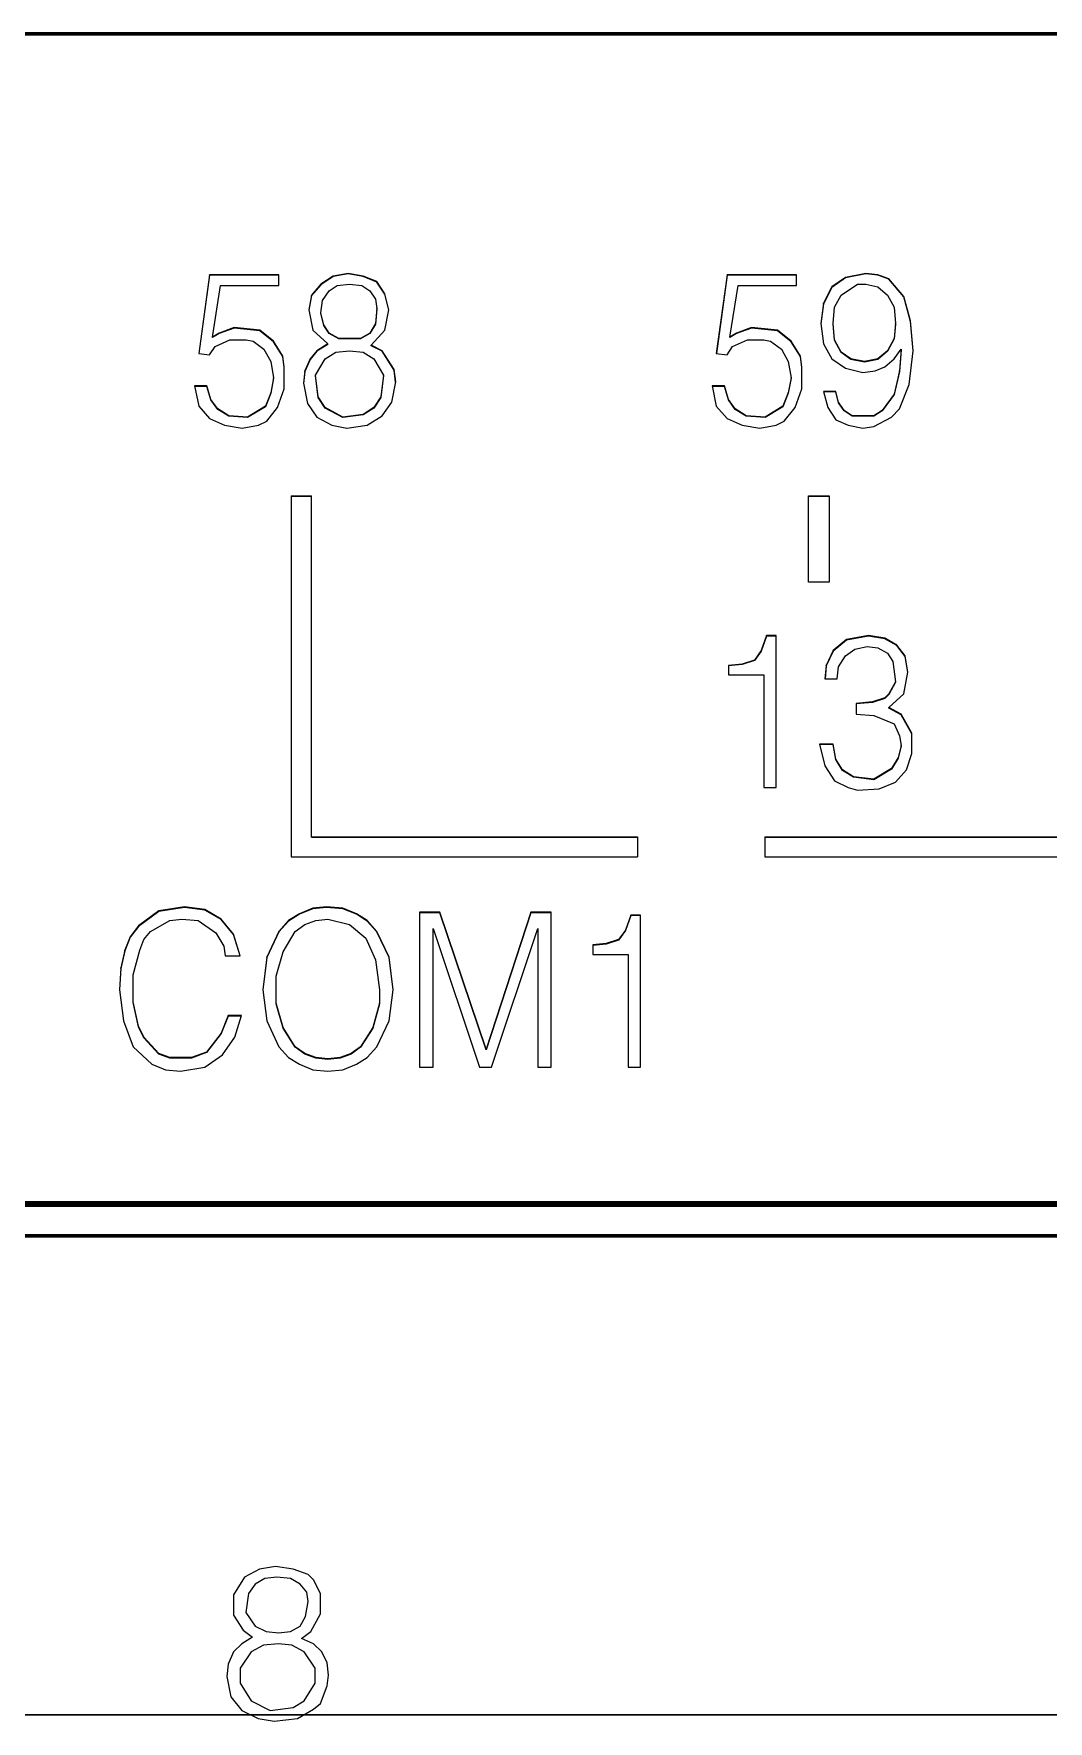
# Model space of a CAD drawing. Header units: millimetres. Extents: x 0 to 53000, y -591 to 24400.
# Drawn here: x 24717.61 to 24727.57, y 2759.94 to 2776.5 of the extents above; entities that cross this region are included whole.
import ezdxf
from ezdxf.enums import TextEntityAlignment as Align

# ---------------------------------------------------------------- set-up
doc = ezdxf.new("R2010")
doc.units = ezdxf.units.MM
doc.linetypes.add('K5LT_BASIC', pattern=[0])
doc.linetypes.add('K5LT_THIN', pattern=[0])
doc.layers.add('Основная', color=7, linetype='Continuous', lineweight=30)
doc.styles.add('текст', font='isocpeui.ttf')

# ---------------------------------------------------------------- blocks, each defined once
blk = doc.blocks.new('Программируемое реле ПР102')
at = {"layer": 'Основная', "linetype": 'K5LT_BASIC', "lineweight": 60}
for p, q in [((116.75, 34), (0.25, 34)), ((113.72, 22.525), (3.28, 22.525)), ((2.8, 22.503), (114.2, 22.503)), ((114.2, 22.2), (2.8, 22.2))]:
    blk.add_line(p, q, dxfattribs=at)
at = {"layer": 'Основная', "linetype": 'K5LT_THIN', "lineweight": 18}
for p, q in [((92.22, 31.635), (92.113, 30.863)), ((92.22, 31.63), (92.22, 31.635)), ((92.9, 31.635), (92.22, 31.635)), ((92.9, 31.528), (92.9, 31.635)), ((93.58, 31.648), (93.433, 31.622)), ((93.58, 31.643), (93.433, 31.616)), ((93.58, 31.643), (93.58, 31.648)), ((93.727, 31.622), (93.58, 31.648)), ((93.727, 31.616), (93.58, 31.643)), ((97.3, 31.635), (97.193, 30.863)), ((97.98, 31.635), (97.3, 31.635)), ((97.3, 31.63), (97.3, 31.635)), ((97.98, 31.528), (97.98, 31.635)), ((98.66, 31.648), (98.46, 31.608)), ((98.66, 31.643), (98.46, 31.603)), ((98.78, 31.635), (98.66, 31.648)), ((98.66, 31.643), (98.66, 31.648)), ((98.78, 31.63), (98.66, 31.643)), ((98.78, 31.63), (98.78, 31.635)), ((98.887, 31.595), (98.78, 31.635)), ((92.22, 31.63), (92.114, 30.863)), ((92.9, 31.63), (92.22, 31.63)), ((92.247, 31.022), (92.327, 31.528)), ((92.327, 31.528), (92.9, 31.528)), ((93.313, 31.542), (93.22, 31.435)), ((93.313, 31.536), (93.22, 31.43)), ((93.433, 31.622), (93.313, 31.542)), ((93.433, 31.616), (93.313, 31.536)), ((93.313, 31.536), (93.313, 31.542)), ((93.327, 31.382), (93.393, 31.475)), ((93.393, 31.475), (93.473, 31.528)), ((93.433, 31.616), (93.433, 31.622)), ((93.473, 31.528), (93.593, 31.542)), ((93.593, 31.542), (93.713, 31.528)), ((93.713, 31.528), (93.793, 31.475)), ((93.727, 31.616), (93.727, 31.622)), ((93.86, 31.568), (93.727, 31.622)), ((93.86, 31.563), (93.727, 31.616)), ((93.793, 31.475), (93.847, 31.395)), ((93.86, 31.563), (93.86, 31.568)), ((93.94, 31.448), (93.86, 31.568)), ((93.94, 31.443), (93.86, 31.563)), ((97.3, 31.63), (97.194, 30.863)), ((97.98, 31.63), (97.3, 31.63)), ((97.327, 31.022), (97.407, 31.528)), ((97.407, 31.528), (97.98, 31.528)), ((98.327, 31.515), (98.247, 31.355)), ((98.327, 31.51), (98.247, 31.35)), ((98.46, 31.608), (98.327, 31.515)), ((98.46, 31.603), (98.327, 31.51)), ((98.327, 31.51), (98.327, 31.515)), ((98.42, 31.435), (98.58, 31.542)), ((98.46, 31.603), (98.46, 31.608)), ((98.58, 31.542), (98.66, 31.542)), ((98.66, 31.542), (98.78, 31.515)), ((98.887, 31.59), (98.78, 31.63)), ((98.78, 31.515), (98.873, 31.435)), ((99.033, 31.422), (98.887, 31.595)), ((98.887, 31.59), (98.887, 31.595)), ((99.033, 31.417), (98.887, 31.59)), ((93.22, 31.435), (93.193, 31.289)), ((93.22, 31.43), (93.194, 31.286)), ((93.22, 31.43), (93.22, 31.435)), ((93.313, 31.262), (93.327, 31.382)), ((93.847, 31.395), (93.86, 31.302)), ((93.94, 31.443), (93.94, 31.448)), ((93.98, 31.289), (93.94, 31.448)), ((93.979, 31.286), (93.94, 31.443)), ((98.247, 31.355), (98.22, 31.156)), ((98.247, 31.35), (98.22, 31.153)), ((98.247, 31.35), (98.247, 31.355)), ((98.34, 31.156), (98.353, 31.315)), ((98.353, 31.315), (98.42, 31.435)), ((98.873, 31.435), (98.94, 31.315)), ((98.94, 31.315), (98.953, 31.156)), ((99.1, 31.182), (99.033, 31.422)), ((99.033, 31.417), (99.033, 31.422)), ((99.1, 31.177), (99.033, 31.417)), ((93.193, 31.289), (93.233, 31.089)), ((93.34, 31.142), (93.313, 31.262)), ((93.313, 31.257), (93.313, 31.262)), ((93.34, 31.137), (93.313, 31.257)), ((93.393, 31.062), (93.34, 31.142)), ((93.34, 31.137), (93.34, 31.142)), ((93.847, 31.156), (93.793, 31.062)), ((93.847, 31.15), (93.793, 31.057)), ((93.86, 31.302), (93.847, 31.156)), ((93.86, 31.297), (93.847, 31.15)), ((93.847, 31.15), (93.847, 31.156)), ((93.86, 31.297), (93.86, 31.302)), ((93.94, 31.089), (93.98, 31.289)), ((98.22, 31.156), (98.247, 30.956)), ((98.34, 31.15), (98.34, 31.156)), ((98.353, 30.996), (98.34, 31.156)), ((98.353, 30.991), (98.34, 31.15)), ((98.953, 31.156), (98.94, 31.009)), ((98.953, 31.15), (98.94, 31.004)), ((98.953, 31.15), (98.953, 31.156)), ((99.127, 30.889), (99.1, 31.182)), ((99.1, 31.177), (99.1, 31.182)), ((99.126, 30.887), (99.1, 31.177)), ((92.313, 31.062), (92.247, 31.022)), ((92.313, 31.057), (92.247, 31.017)), ((92.247, 31.017), (92.247, 31.022)), ((92.273, 30.929), (92.42, 30.996)), ((92.46, 31.116), (92.313, 31.062)), ((92.46, 31.11), (92.313, 31.057)), ((92.313, 31.057), (92.313, 31.062)), ((92.42, 30.996), (92.58, 30.996)), ((92.46, 31.11), (92.46, 31.116)), ((92.713, 31.089), (92.46, 31.116)), ((92.713, 31.084), (92.46, 31.11)), ((92.58, 30.996), (92.647, 30.982)), ((92.647, 30.982), (92.753, 30.903)), ((92.713, 31.084), (92.713, 31.089)), ((92.847, 30.982), (92.713, 31.089)), ((92.847, 30.977), (92.713, 31.084)), ((92.94, 30.836), (92.847, 30.982)), ((92.847, 30.977), (92.847, 30.982)), ((92.94, 30.831), (92.847, 30.977)), ((93.233, 31.089), (93.38, 30.956)), ((93.393, 31.057), (93.34, 31.137)), ((93.487, 31.009), (93.393, 31.062)), ((93.393, 31.057), (93.393, 31.062)), ((93.487, 31.004), (93.393, 31.057)), ((93.487, 31.004), (93.487, 31.009)), ((93.7, 31.009), (93.487, 31.009)), ((93.7, 31.004), (93.487, 31.004)), ((93.793, 31.062), (93.7, 31.009)), ((93.793, 31.057), (93.7, 31.004)), ((93.7, 31.004), (93.7, 31.009)), ((93.793, 31.057), (93.793, 31.062)), ((93.807, 30.942), (93.94, 31.089)), ((97.393, 31.062), (97.327, 31.022)), ((97.393, 31.057), (97.327, 31.017)), ((97.327, 31.017), (97.327, 31.022)), ((97.353, 30.929), (97.5, 30.996)), ((97.54, 31.116), (97.393, 31.062)), ((97.54, 31.11), (97.393, 31.057)), ((97.393, 31.057), (97.393, 31.062)), ((97.5, 30.996), (97.66, 30.996)), ((97.793, 31.089), (97.54, 31.116)), ((97.54, 31.11), (97.54, 31.116)), ((97.793, 31.084), (97.54, 31.11)), ((97.66, 30.996), (97.727, 30.982)), ((97.727, 30.982), (97.833, 30.903)), ((97.793, 31.084), (97.793, 31.089)), ((97.927, 30.982), (97.793, 31.089)), ((97.927, 30.977), (97.793, 31.084)), ((97.927, 30.977), (97.927, 30.982)), ((98.02, 30.836), (97.927, 30.982)), ((98.02, 30.831), (97.927, 30.977)), ((98.353, 30.991), (98.353, 30.996)), ((98.42, 30.876), (98.353, 30.996)), ((98.42, 30.871), (98.353, 30.991)), ((98.94, 31.009), (98.873, 30.889)), ((98.94, 31.004), (98.873, 30.884)), ((98.94, 31.004), (98.94, 31.009)), ((92.113, 30.863), (92.22, 30.849)), ((92.22, 30.849), (92.273, 30.929)), ((92.753, 30.903), (92.82, 30.783)), ((92.953, 30.729), (92.94, 30.836)), ((92.94, 30.831), (92.94, 30.836)), ((92.953, 30.724), (92.94, 30.831)), ((93.207, 30.809), (93.153, 30.69)), ((93.273, 30.889), (93.207, 30.809)), ((93.273, 30.884), (93.207, 30.804)), ((93.207, 30.804), (93.207, 30.809)), ((93.26, 30.65), (93.353, 30.809)), ((93.38, 30.956), (93.273, 30.889)), ((93.38, 30.951), (93.273, 30.884)), ((93.273, 30.884), (93.273, 30.889)), ((93.353, 30.809), (93.46, 30.876)), ((93.38, 30.951), (93.38, 30.956)), ((93.46, 30.876), (93.593, 30.889)), ((93.593, 30.889), (93.727, 30.876)), ((93.727, 30.876), (93.833, 30.809)), ((93.807, 30.937), (93.807, 30.942)), ((93.913, 30.889), (93.807, 30.942)), ((93.913, 30.884), (93.807, 30.937)), ((93.833, 30.809), (93.927, 30.65)), ((94.033, 30.703), (93.913, 30.889)), ((93.913, 30.884), (93.913, 30.889)), ((94.033, 30.698), (93.913, 30.884)), ((97.193, 30.863), (97.3, 30.849)), ((97.3, 30.849), (97.353, 30.929)), ((97.833, 30.903), (97.9, 30.783)), ((98.033, 30.729), (98.02, 30.836)), ((98.02, 30.831), (98.02, 30.836)), ((98.033, 30.724), (98.02, 30.831)), ((98.247, 30.956), (98.327, 30.809)), ((98.327, 30.809), (98.46, 30.716)), ((98.513, 30.809), (98.42, 30.876)), ((98.42, 30.871), (98.42, 30.876)), ((98.513, 30.804), (98.42, 30.871)), ((98.647, 30.783), (98.513, 30.809)), ((98.513, 30.804), (98.513, 30.809)), ((98.78, 30.809), (98.647, 30.783)), ((98.873, 30.889), (98.78, 30.809)), ((98.873, 30.884), (98.78, 30.804)), ((98.78, 30.804), (98.78, 30.809)), ((98.847, 30.729), (98.94, 30.809)), ((98.873, 30.884), (98.873, 30.889)), ((98.94, 30.809), (99.007, 30.903)), ((99.007, 30.903), (98.993, 30.69)), ((99.007, 30.897), (98.993, 30.684)), ((99.007, 30.897), (99.007, 30.903)), ((99.087, 30.556), (99.127, 30.889)), ((92.82, 30.783), (92.847, 30.623)), ((92.953, 30.516), (92.953, 30.729)), ((93.153, 30.69), (93.14, 30.57)), ((93.153, 30.684), (93.14, 30.568)), ((93.207, 30.804), (93.153, 30.684)), ((93.153, 30.684), (93.153, 30.69)), ((93.26, 30.644), (93.26, 30.65)), ((93.287, 30.437), (93.26, 30.65)), ((93.287, 30.431), (93.26, 30.644)), ((93.927, 30.65), (93.9, 30.437)), ((93.927, 30.644), (93.9, 30.431)), ((93.927, 30.644), (93.927, 30.65)), ((94.033, 30.698), (94.033, 30.703)), ((94.047, 30.583), (94.033, 30.703)), ((94.046, 30.581), (94.033, 30.698)), ((97.9, 30.783), (97.927, 30.623)), ((98.033, 30.516), (98.033, 30.729)), ((98.46, 30.716), (98.633, 30.676)), ((98.647, 30.777), (98.513, 30.804)), ((98.633, 30.676), (98.753, 30.69)), ((98.78, 30.804), (98.647, 30.777)), ((98.647, 30.777), (98.647, 30.783)), ((98.753, 30.69), (98.847, 30.729)), ((98.993, 30.69), (98.94, 30.463)), ((98.993, 30.684), (98.94, 30.458)), ((98.993, 30.684), (98.993, 30.69)), ((92.193, 30.543), (92.073, 30.543)), ((92.073, 30.543), (92.113, 30.343)), ((92.193, 30.538), (92.074, 30.538)), ((92.193, 30.538), (92.193, 30.543)), ((92.233, 30.41), (92.193, 30.543)), ((92.233, 30.405), (92.193, 30.538)), ((92.82, 30.476), (92.767, 30.343)), ((92.847, 30.623), (92.82, 30.476)), ((92.847, 30.618), (92.82, 30.471)), ((92.82, 30.471), (92.82, 30.476)), ((92.847, 30.618), (92.847, 30.623)), ((92.887, 30.33), (92.953, 30.516)), ((93.14, 30.57), (93.18, 30.37)), ((94.007, 30.383), (94.047, 30.583)), ((97.273, 30.543), (97.153, 30.543)), ((97.153, 30.543), (97.193, 30.343)), ((97.273, 30.538), (97.154, 30.538)), ((97.313, 30.41), (97.273, 30.543)), ((97.273, 30.538), (97.273, 30.543)), ((97.313, 30.405), (97.273, 30.538)), ((97.9, 30.476), (97.847, 30.343)), ((97.927, 30.623), (97.9, 30.476)), ((97.927, 30.618), (97.9, 30.471)), ((97.9, 30.471), (97.9, 30.476)), ((97.927, 30.618), (97.927, 30.623)), ((97.967, 30.33), (98.033, 30.516)), ((98.367, 30.49), (98.247, 30.49)), ((98.247, 30.49), (98.287, 30.33)), ((98.367, 30.485), (98.248, 30.485)), ((98.367, 30.485), (98.367, 30.49)), ((98.393, 30.383), (98.367, 30.49)), ((98.393, 30.378), (98.367, 30.485)), ((98.993, 30.317), (99.087, 30.556)), ((92.113, 30.343), (92.22, 30.223)), ((92.233, 30.405), (92.233, 30.41)), ((92.3, 30.317), (92.233, 30.41)), ((92.3, 30.311), (92.233, 30.405)), ((92.407, 30.25), (92.3, 30.317)), ((92.3, 30.311), (92.3, 30.317)), ((92.407, 30.245), (92.3, 30.311)), ((92.767, 30.343), (92.593, 30.237)), ((92.767, 30.338), (92.593, 30.232)), ((92.82, 30.471), (92.767, 30.338)), ((92.767, 30.338), (92.767, 30.343)), ((92.78, 30.197), (92.887, 30.33)), ((93.18, 30.37), (93.273, 30.237)), ((93.287, 30.431), (93.287, 30.437)), ((93.353, 30.33), (93.287, 30.437)), ((93.353, 30.325), (93.287, 30.431)), ((93.527, 30.237), (93.353, 30.33)), ((93.353, 30.325), (93.353, 30.33)), ((93.527, 30.232), (93.353, 30.325)), ((93.833, 30.33), (93.727, 30.263)), ((93.833, 30.325), (93.727, 30.258)), ((93.9, 30.437), (93.833, 30.33)), ((93.9, 30.431), (93.833, 30.325)), ((93.833, 30.325), (93.833, 30.33)), ((93.9, 30.431), (93.9, 30.437)), ((93.913, 30.25), (94.007, 30.383)), ((97.193, 30.343), (97.3, 30.223)), ((97.313, 30.405), (97.313, 30.41)), ((97.38, 30.317), (97.313, 30.41)), ((97.38, 30.311), (97.313, 30.405)), ((97.487, 30.25), (97.38, 30.317)), ((97.38, 30.311), (97.38, 30.317)), ((97.487, 30.245), (97.38, 30.311)), ((97.847, 30.343), (97.673, 30.237)), ((97.847, 30.338), (97.673, 30.232)), ((97.9, 30.471), (97.847, 30.338)), ((97.847, 30.338), (97.847, 30.343)), ((97.86, 30.197), (97.967, 30.33)), ((98.287, 30.33), (98.367, 30.21)), ((98.393, 30.378), (98.393, 30.383)), ((98.447, 30.303), (98.393, 30.383)), ((98.447, 30.298), (98.393, 30.378)), ((98.94, 30.463), (98.82, 30.303)), ((98.94, 30.458), (98.82, 30.298)), ((98.913, 30.237), (98.993, 30.317)), ((98.94, 30.458), (98.94, 30.463)), ((92.22, 30.223), (92.367, 30.157)), ((92.367, 30.157), (92.54, 30.13)), ((92.593, 30.237), (92.407, 30.25)), ((92.407, 30.245), (92.407, 30.25)), ((92.593, 30.232), (92.407, 30.245)), ((92.54, 30.13), (92.7, 30.157)), ((92.593, 30.232), (92.593, 30.237)), ((92.7, 30.157), (92.78, 30.197)), ((93.273, 30.237), (93.42, 30.157)), ((93.42, 30.157), (93.567, 30.13)), ((93.727, 30.263), (93.527, 30.237)), ((93.727, 30.258), (93.527, 30.232)), ((93.527, 30.232), (93.527, 30.237)), ((93.567, 30.13), (93.767, 30.157)), ((93.727, 30.258), (93.727, 30.263)), ((93.767, 30.157), (93.913, 30.25)), ((97.3, 30.223), (97.447, 30.157)), ((97.447, 30.157), (97.62, 30.13)), ((97.487, 30.245), (97.487, 30.25)), ((97.673, 30.237), (97.487, 30.25)), ((97.673, 30.232), (97.487, 30.245)), ((97.62, 30.13), (97.78, 30.157)), ((97.673, 30.232), (97.673, 30.237)), ((97.78, 30.157), (97.86, 30.197)), ((98.367, 30.21), (98.487, 30.157)), ((98.527, 30.25), (98.447, 30.303)), ((98.447, 30.298), (98.447, 30.303)), ((98.527, 30.245), (98.447, 30.298)), ((98.487, 30.157), (98.633, 30.13)), ((98.74, 30.25), (98.527, 30.25)), ((98.527, 30.245), (98.527, 30.25)), ((98.74, 30.245), (98.527, 30.245)), ((98.633, 30.13), (98.74, 30.144)), ((98.82, 30.303), (98.74, 30.25)), ((98.82, 30.298), (98.74, 30.245)), ((98.74, 30.245), (98.74, 30.25)), ((98.74, 30.144), (98.913, 30.237)), ((98.82, 30.298), (98.82, 30.303)), ((93.02, 29.465), (93.02, 25.92)), ((93.02, 29.465), (93.22, 29.465)), ((93.02, 29.46), (93.22, 29.46)), ((93.22, 26.119), (93.22, 29.465)), ((98.1, 28.616), (98.1, 29.465)), ((98.1, 29.465), (98.3, 29.465)), ((98.1, 29.46), (98.3, 29.46)), ((98.3, 29.465), (98.3, 28.616)), ((98.3, 28.616), (98.1, 28.616)), ((97.687, 28.093), (97.633, 27.947)), ((97.687, 28.088), (97.633, 27.941)), ((97.687, 28.088), (97.687, 28.093)), ((97.78, 28.093), (97.687, 28.093)), ((97.78, 28.088), (97.687, 28.088)), ((97.78, 26.602), (97.78, 28.093)), ((98.473, 28.053), (98.34, 27.947)), ((98.473, 28.048), (98.34, 27.941)), ((98.687, 28.093), (98.473, 28.053)), ((98.687, 28.088), (98.473, 28.048)), ((98.473, 28.048), (98.473, 28.053)), ((98.687, 28.088), (98.687, 28.093)), ((98.847, 28.066), (98.687, 28.093)), ((98.847, 28.061), (98.687, 28.088)), ((98.967, 28), (98.847, 28.066)), ((98.847, 28.061), (98.847, 28.066)), ((98.967, 27.995), (98.847, 28.061)), ((99.047, 27.893), (98.967, 28)), ((98.967, 27.995), (98.967, 28)), ((99.047, 27.888), (98.967, 27.995)), ((97.567, 27.853), (97.447, 27.813)), ((97.567, 27.848), (97.447, 27.808)), ((97.633, 27.947), (97.567, 27.853)), ((97.633, 27.941), (97.567, 27.848)), ((97.567, 27.848), (97.567, 27.853)), ((97.633, 27.941), (97.633, 27.947)), ((98.34, 27.947), (98.273, 27.8)), ((98.34, 27.941), (98.273, 27.795)), ((98.34, 27.941), (98.34, 27.947)), ((98.393, 27.787), (98.46, 27.893)), ((98.46, 27.893), (98.553, 27.96)), ((98.553, 27.96), (98.673, 27.987)), ((98.673, 27.987), (98.78, 27.973)), ((98.78, 27.973), (98.873, 27.92)), ((98.873, 27.92), (98.927, 27.84)), ((98.927, 27.84), (98.953, 27.64)), ((99.047, 27.888), (99.047, 27.893)), ((99.073, 27.734), (99.047, 27.893)), ((99.073, 27.731), (99.047, 27.888)), ((97.447, 27.813), (97.313, 27.8)), ((97.447, 27.808), (97.313, 27.795)), ((97.313, 27.8), (97.313, 27.707)), ((97.313, 27.707), (97.66, 27.707)), ((97.447, 27.808), (97.447, 27.813)), ((97.66, 27.707), (97.66, 26.602)), ((98.273, 27.8), (98.26, 27.667)), ((98.26, 27.667), (98.38, 27.667)), ((98.273, 27.795), (98.261, 27.667)), ((98.273, 27.795), (98.273, 27.8)), ((98.38, 27.667), (98.393, 27.787)), ((99.033, 27.521), (99.073, 27.734)), ((98.887, 27.521), (98.847, 27.481)), ((98.887, 27.515), (98.847, 27.475)), ((98.953, 27.64), (98.887, 27.521)), ((98.953, 27.635), (98.887, 27.515)), ((98.887, 27.387), (99.033, 27.521)), ((98.887, 27.515), (98.887, 27.521)), ((98.953, 27.635), (98.953, 27.64)), ((98.727, 27.441), (98.567, 27.427)), ((98.727, 27.435), (98.567, 27.422)), ((98.567, 27.427), (98.567, 27.321)), ((98.847, 27.481), (98.727, 27.441)), ((98.847, 27.475), (98.727, 27.435)), ((98.727, 27.435), (98.727, 27.441)), ((98.847, 27.475), (98.847, 27.481)), ((98.887, 27.382), (98.887, 27.387)), ((99.007, 27.321), (98.887, 27.387)), ((99.007, 27.316), (98.887, 27.382)), ((98.567, 27.321), (98.74, 27.307)), ((98.74, 27.307), (98.94, 27.228)), ((98.94, 27.228), (98.993, 27.108)), ((99.007, 27.316), (99.007, 27.321)), ((99.113, 27.134), (99.007, 27.321)), ((99.113, 27.129), (99.007, 27.316)), ((98.34, 27.028), (98.207, 27.028)), ((98.207, 27.028), (98.26, 26.815)), ((98.34, 27.023), (98.208, 27.023)), ((98.34, 27.023), (98.34, 27.028)), ((98.367, 26.881), (98.34, 27.028)), ((98.367, 26.876), (98.34, 27.023)), ((99.007, 27.015), (98.98, 26.895)), ((99.007, 27.009), (98.98, 26.889)), ((98.993, 27.108), (99.007, 27.015)), ((99.007, 27.009), (99.007, 27.015)), ((99.113, 26.935), (99.113, 27.134)), ((98.367, 26.876), (98.367, 26.881)), ((98.433, 26.775), (98.367, 26.881)), ((98.433, 26.77), (98.367, 26.876)), ((98.98, 26.895), (98.913, 26.788)), ((98.98, 26.889), (98.913, 26.783)), ((98.98, 26.889), (98.98, 26.895)), ((99.06, 26.775), (99.113, 26.935)), ((98.26, 26.815), (98.353, 26.668)), ((98.353, 26.668), (98.487, 26.602)), ((98.433, 26.77), (98.433, 26.775)), ((98.54, 26.708), (98.433, 26.775)), ((98.54, 26.703), (98.433, 26.77)), ((98.74, 26.682), (98.54, 26.708)), ((98.54, 26.703), (98.54, 26.708)), ((98.74, 26.676), (98.54, 26.703)), ((98.913, 26.788), (98.74, 26.682)), ((98.913, 26.783), (98.74, 26.676)), ((98.74, 26.676), (98.74, 26.682)), ((98.913, 26.783), (98.913, 26.788)), ((98.953, 26.655), (99.06, 26.775)), ((97.66, 26.602), (97.78, 26.602)), ((98.487, 26.602), (98.58, 26.575)), ((98.58, 26.575), (98.793, 26.588)), ((98.793, 26.588), (98.953, 26.655)), ((93.22, 26.114), (93.22, 26.119)), ((93.22, 26.119), (96.42, 26.119)), ((93.22, 26.114), (96.42, 26.114)), ((96.42, 26.119), (96.42, 25.92)), ((97.67, 26.119), (97.67, 25.92)), ((97.67, 26.119), (114.59, 26.119)), ((97.67, 26.114), (114.59, 26.114)), ((93.02, 25.92), (96.42, 25.92)), ((97.67, 25.92), (114.79, 25.92)), ((91.721, 25.39), (91.521, 25.243)), ((91.721, 25.385), (91.521, 25.238)), ((91.974, 25.43), (91.721, 25.39)), ((91.974, 25.425), (91.721, 25.385)), ((91.721, 25.385), (91.721, 25.39)), ((92.174, 25.403), (91.974, 25.43)), ((91.974, 25.425), (91.974, 25.43)), ((92.174, 25.398), (91.974, 25.425)), ((92.334, 25.31), (92.174, 25.403)), ((92.174, 25.398), (92.174, 25.403)), ((92.334, 25.305), (92.174, 25.398)), ((93.101, 25.363), (92.994, 25.297)), ((93.101, 25.358), (92.994, 25.291)), ((93.234, 25.416), (93.101, 25.363)), ((93.234, 25.411), (93.101, 25.358)), ((93.101, 25.358), (93.101, 25.363)), ((93.368, 25.43), (93.234, 25.416)), ((93.368, 25.425), (93.234, 25.411)), ((93.234, 25.411), (93.234, 25.416)), ((93.528, 25.416), (93.368, 25.43)), ((93.368, 25.425), (93.368, 25.43)), ((93.528, 25.411), (93.368, 25.425)), ((93.528, 25.411), (93.528, 25.416)), ((93.661, 25.363), (93.528, 25.416)), ((93.661, 25.358), (93.528, 25.411)), ((93.661, 25.358), (93.661, 25.363)), ((93.768, 25.297), (93.661, 25.363)), ((93.768, 25.291), (93.661, 25.358)), ((94.481, 25.377), (94.281, 25.377)), ((94.281, 25.377), (94.281, 23.858)), ((94.481, 25.371), (94.281, 25.371)), ((94.481, 25.371), (94.481, 25.377)), ((94.934, 24.032), (94.481, 25.377)), ((94.934, 24.026), (94.481, 25.371)), ((95.374, 25.377), (94.934, 24.032)), ((95.374, 25.371), (94.934, 24.026)), ((95.574, 25.377), (95.374, 25.377)), ((95.374, 25.371), (95.374, 25.377)), ((95.574, 25.371), (95.374, 25.371)), ((95.574, 23.858), (95.574, 25.377)), ((96.354, 25.35), (96.301, 25.203)), ((96.354, 25.345), (96.301, 25.198)), ((96.354, 25.345), (96.354, 25.35)), ((96.448, 25.35), (96.354, 25.35)), ((96.448, 25.345), (96.354, 25.345)), ((96.448, 23.858), (96.448, 25.35)), ((91.521, 25.243), (91.441, 25.137)), ((91.521, 25.238), (91.441, 25.132)), ((91.521, 25.238), (91.521, 25.243)), ((91.574, 25.11), (91.641, 25.19)), ((91.641, 25.19), (91.828, 25.297)), ((91.828, 25.297), (91.948, 25.31)), ((91.948, 25.31), (92.108, 25.297)), ((92.108, 25.297), (92.281, 25.177)), ((92.281, 25.177), (92.361, 25.044)), ((92.454, 25.163), (92.334, 25.31)), ((92.334, 25.305), (92.334, 25.31)), ((92.454, 25.158), (92.334, 25.305)), ((92.901, 25.19), (92.781, 24.937)), ((92.901, 25.185), (92.781, 24.932)), ((92.994, 25.297), (92.901, 25.19)), ((92.994, 25.291), (92.901, 25.185)), ((92.901, 25.185), (92.901, 25.19)), ((92.941, 24.99), (93.061, 25.19)), ((92.994, 25.291), (92.994, 25.297)), ((93.061, 25.19), (93.154, 25.257)), ((93.154, 25.257), (93.261, 25.297)), ((93.261, 25.297), (93.381, 25.31)), ((93.381, 25.31), (93.594, 25.257)), ((93.594, 25.257), (93.754, 25.124)), ((93.768, 25.291), (93.768, 25.297)), ((93.861, 25.19), (93.768, 25.297)), ((93.861, 25.185), (93.768, 25.291)), ((93.981, 24.937), (93.861, 25.19)), ((93.861, 25.185), (93.861, 25.19)), ((93.981, 24.932), (93.861, 25.185)), ((94.414, 25.217), (94.868, 23.858)), ((94.414, 23.858), (94.414, 25.217)), ((94.988, 23.858), (95.441, 25.217)), ((95.441, 25.217), (95.441, 23.858)), ((96.301, 25.203), (96.234, 25.11)), ((96.301, 25.198), (96.234, 25.105)), ((96.301, 25.198), (96.301, 25.203)), ((91.441, 25.137), (91.388, 25.004)), ((91.441, 25.132), (91.388, 24.998)), ((91.441, 25.132), (91.441, 25.137)), ((91.534, 25.004), (91.574, 25.11)), ((92.361, 25.044), (92.374, 24.95)), ((92.521, 24.95), (92.454, 25.163)), ((92.454, 25.158), (92.454, 25.163)), ((92.519, 24.95), (92.454, 25.158)), ((93.754, 25.124), (93.848, 24.91)), ((96.114, 25.07), (95.981, 25.057)), ((96.114, 25.065), (95.981, 25.052)), ((95.981, 25.057), (95.981, 24.964)), ((96.234, 25.11), (96.114, 25.07)), ((96.234, 25.105), (96.114, 25.065)), ((96.114, 25.065), (96.114, 25.07)), ((96.234, 25.105), (96.234, 25.11)), ((91.388, 25.004), (91.348, 24.831)), ((91.388, 24.998), (91.348, 24.825)), ((91.388, 24.998), (91.388, 25.004)), ((91.468, 24.764), (91.534, 25.004)), ((92.374, 24.95), (92.521, 24.95)), ((92.781, 24.937), (92.741, 24.617)), ((92.781, 24.932), (92.741, 24.615)), ((92.781, 24.932), (92.781, 24.937)), ((92.874, 24.751), (92.941, 24.99)), ((93.848, 24.91), (93.888, 24.617)), ((93.981, 24.932), (93.981, 24.937)), ((94.021, 24.617), (93.981, 24.937)), ((94.021, 24.615), (93.981, 24.932)), ((95.981, 24.964), (96.328, 24.964)), ((96.328, 24.964), (96.328, 23.858)), ((91.348, 24.831), (91.334, 24.617)), ((91.348, 24.825), (91.335, 24.616)), ((91.348, 24.825), (91.348, 24.831)), ((91.468, 24.498), (91.468, 24.764)), ((92.874, 24.484), (92.874, 24.751)), ((91.334, 24.617), (91.374, 24.311)), ((92.741, 24.617), (92.781, 24.311)), ((93.888, 24.617), (93.888, 24.484)), ((93.981, 24.311), (94.021, 24.617)), ((91.521, 24.258), (91.468, 24.498)), ((91.468, 24.492), (91.468, 24.498)), ((91.521, 24.253), (91.468, 24.492)), ((92.401, 24.364), (92.334, 24.191)), ((92.401, 24.359), (92.334, 24.186)), ((92.401, 24.359), (92.401, 24.364)), ((92.534, 24.364), (92.401, 24.364)), ((92.533, 24.359), (92.401, 24.359)), ((92.468, 24.151), (92.534, 24.364)), ((92.874, 24.479), (92.874, 24.484)), ((92.941, 24.245), (92.874, 24.484)), ((92.941, 24.239), (92.874, 24.479)), ((93.888, 24.484), (93.821, 24.245)), ((93.888, 24.479), (93.821, 24.239)), ((93.888, 24.479), (93.888, 24.484)), ((91.374, 24.311), (91.468, 24.058)), ((91.521, 24.253), (91.521, 24.258)), ((91.574, 24.151), (91.521, 24.258)), ((91.574, 24.146), (91.521, 24.253)), ((92.334, 24.191), (92.188, 24.005)), ((92.334, 24.186), (92.188, 24)), ((92.334, 24.186), (92.334, 24.191)), ((92.781, 24.311), (92.901, 24.058)), ((92.941, 24.239), (92.941, 24.245)), ((93.061, 24.058), (92.941, 24.245)), ((93.061, 24.053), (92.941, 24.239)), ((93.821, 24.245), (93.701, 24.058)), ((93.821, 24.239), (93.701, 24.053)), ((93.821, 24.239), (93.821, 24.245)), ((93.861, 24.058), (93.981, 24.311)), ((91.468, 24.058), (91.654, 23.885)), ((91.574, 24.146), (91.574, 24.151)), ((91.721, 23.992), (91.574, 24.151)), ((91.721, 23.986), (91.574, 24.146)), ((92.348, 23.978), (92.468, 24.151)), ((92.901, 24.058), (92.994, 23.952)), ((93.061, 24.053), (93.061, 24.058)), ((93.154, 23.992), (93.061, 24.058)), ((93.154, 23.986), (93.061, 24.053)), ((93.701, 24.058), (93.608, 23.992)), ((93.701, 24.053), (93.608, 23.986)), ((93.701, 24.053), (93.701, 24.058)), ((93.768, 23.952), (93.861, 24.058)), ((94.934, 24.026), (94.934, 24.032)), ((91.654, 23.885), (91.788, 23.832)), ((91.828, 23.952), (91.721, 23.992)), ((91.721, 23.986), (91.721, 23.992)), ((91.828, 23.946), (91.721, 23.986)), ((91.828, 23.946), (91.828, 23.952)), ((92.041, 23.952), (91.828, 23.952)), ((92.041, 23.946), (91.828, 23.946)), ((91.934, 23.819), (92.174, 23.858)), ((92.188, 24.005), (92.041, 23.952)), ((92.188, 24), (92.041, 23.946)), ((92.041, 23.946), (92.041, 23.952)), ((92.174, 23.858), (92.348, 23.978)), ((92.188, 24), (92.188, 24.005)), ((92.994, 23.952), (93.101, 23.885)), ((93.101, 23.885), (93.234, 23.832)), ((93.154, 23.986), (93.154, 23.992)), ((93.261, 23.952), (93.154, 23.992)), ((93.261, 23.946), (93.154, 23.986)), ((93.381, 23.938), (93.261, 23.952)), ((93.261, 23.946), (93.261, 23.952)), ((93.381, 23.933), (93.261, 23.946)), ((93.501, 23.952), (93.381, 23.938)), ((93.501, 23.946), (93.381, 23.933)), ((93.381, 23.933), (93.381, 23.938)), ((93.608, 23.992), (93.501, 23.952)), ((93.608, 23.986), (93.501, 23.946)), ((93.501, 23.946), (93.501, 23.952)), ((93.528, 23.832), (93.661, 23.885)), ((93.608, 23.986), (93.608, 23.992)), ((93.661, 23.885), (93.768, 23.952)), ((94.281, 23.858), (94.414, 23.858)), ((94.868, 23.858), (94.988, 23.858)), ((95.441, 23.858), (95.574, 23.858)), ((96.328, 23.858), (96.448, 23.858)), ((91.788, 23.832), (91.934, 23.819)), ((93.234, 23.832), (93.381, 23.819)), ((93.381, 23.819), (93.528, 23.832)), ((92.708, 18.931), (92.561, 18.851)), ((92.868, 18.957), (92.708, 18.931)), ((93.041, 18.931), (92.868, 18.957)), ((93.188, 18.877), (93.041, 18.931)), ((92.561, 18.851), (92.455, 18.677)), ((92.668, 18.784), (92.601, 18.691)), ((92.761, 18.837), (92.668, 18.784)), ((92.881, 18.851), (92.761, 18.837)), ((93.015, 18.837), (92.881, 18.851)), ((93.108, 18.784), (93.015, 18.837)), ((93.175, 18.704), (93.108, 18.784)), ((93.241, 18.824), (93.188, 18.877)), ((93.308, 18.691), (93.241, 18.824)), ((92.455, 18.677), (92.455, 18.477)), ((92.601, 18.691), (92.575, 18.504)), ((93.161, 18.464), (93.188, 18.611)), ((93.188, 18.611), (93.175, 18.704)), ((93.308, 18.491), (93.308, 18.691)), ((92.455, 18.477), (92.548, 18.331)), ((92.575, 18.504), (92.668, 18.371)), ((93.108, 18.371), (93.161, 18.464)), ((93.215, 18.317), (93.308, 18.491)), ((92.641, 18.264), (92.535, 18.197)), ((92.548, 18.331), (92.641, 18.264)), ((92.668, 18.371), (92.775, 18.317)), ((92.775, 18.317), (92.895, 18.304)), ((92.895, 18.304), (93.015, 18.317)), ((93.015, 18.317), (93.108, 18.371)), ((93.121, 18.251), (93.215, 18.317)), ((93.241, 18.197), (93.121, 18.251)), ((92.455, 18.117), (92.401, 17.997)), ((92.535, 18.197), (92.455, 18.117)), ((92.628, 18.117), (92.521, 17.957)), ((92.748, 18.184), (92.628, 18.117)), ((92.895, 18.197), (92.748, 18.184)), ((93.028, 18.184), (92.895, 18.197)), ((93.148, 18.117), (93.028, 18.184)), ((93.255, 17.957), (93.148, 18.117)), ((93.321, 18.117), (93.241, 18.197)), ((93.375, 18.011), (93.321, 18.117)), ((92.401, 17.997), (92.388, 17.877)), ((92.521, 17.957), (92.521, 17.811)), ((93.255, 17.811), (93.255, 17.957)), ((93.388, 17.891), (93.375, 18.011)), ((93.375, 17.784), (93.388, 17.891)), ((92.388, 17.877), (92.428, 17.677)), ((92.521, 17.811), (92.628, 17.637)), ((93.148, 17.637), (93.255, 17.811)), ((93.308, 17.611), (93.375, 17.784)), ((92.428, 17.677), (92.535, 17.544)), ((92.628, 17.637), (92.815, 17.544)), ((92.815, 17.544), (93.041, 17.571)), ((93.041, 17.571), (93.148, 17.637)), ((93.081, 17.464), (93.241, 17.557)), ((93.241, 17.557), (93.308, 17.611)), ((92.535, 17.544), (92.695, 17.464)), ((92.695, 17.464), (92.855, 17.437)), ((92.855, 17.437), (93.081, 17.464))]:
    blk.add_line(p, q, dxfattribs=at)
at = {"layer": 'Основная', "style": 'текст'}
blk.add_attdef('№', text='', height=40, dxfattribs=at).set_placement((57, -88), align=Align.MIDDLE_CENTER)

msp = doc.modelspace()

# ---------------------------------------------------------------- linework, layer by layer
at = {"layer": 'Основная'}
msp.add_line((24717.11543, 2760), (24742.11543, 2760), dxfattribs=at)

# ---------------------------------------------------------------- block references
msp.add_blockref('Программируемое реле ПР102', (24627.11543, 2742.5), dxfattribs=at)

doc.saveas('drawing.dxf')
